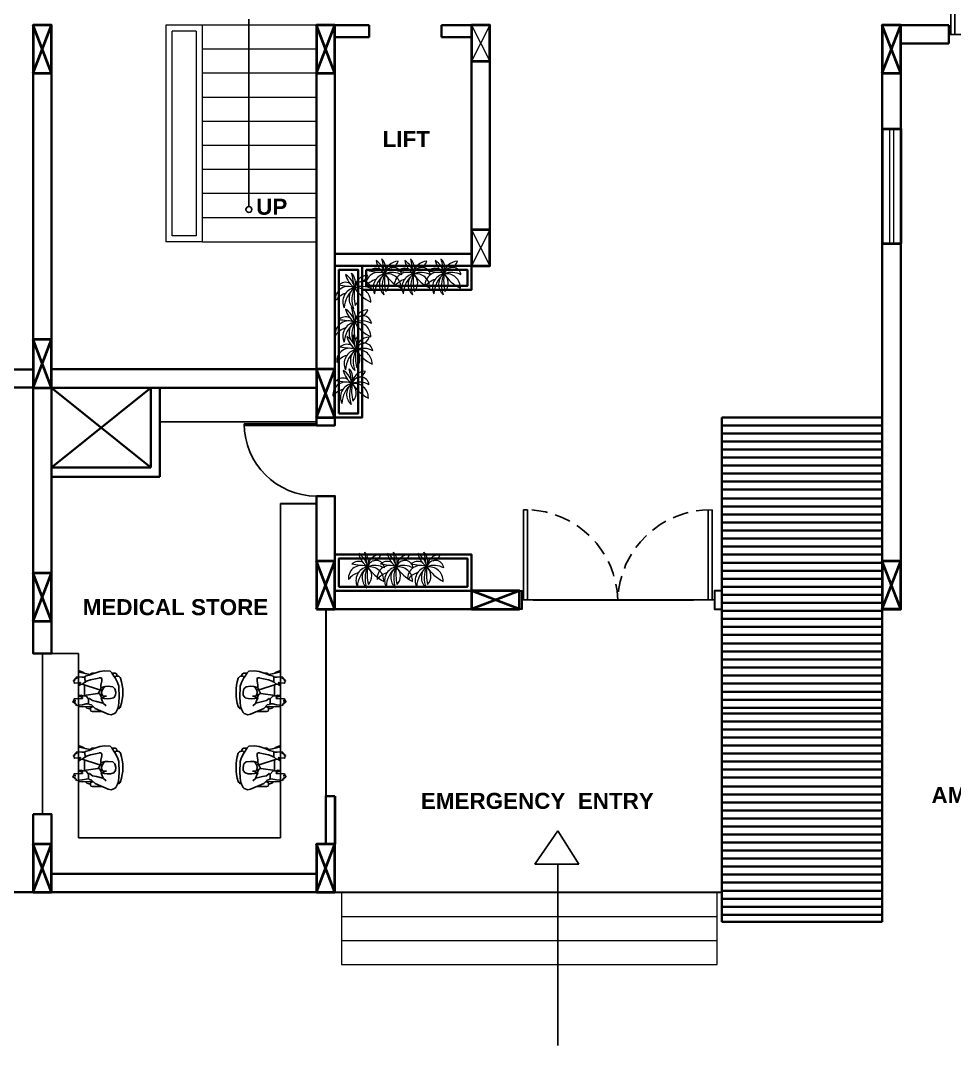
# Model space of a CAD drawing. Header units: inches. Extents: x -17070 to 527, y 504 to 2398.
# Drawn here: x -10703.06 to -10691.42, y 513.85 to 526.63 of the extents above; entities that cross this region are included whole.
import ezdxf

# ---------------------------------------------------------------- set-up
doc = ezdxf.new("R2010")
doc.units = ezdxf.units.IN
doc.linetypes.add('DASHED2', pattern=[0.375, 0.25, -0.125])
for name, color, linetype, lineweight in [('COL', 5, 'Continuous', 40), ('ELE-1', 105, 'Continuous', 40), ('ELE-5', 3, 'Continuous', 9), ('hatch', 155, 'Continuous', 5), ('PLANTERS', 3, 'Continuous', 9), ('section', 1, 'Continuous', 35), ('wall', 7, 'Continuous', 30), ('WIN', 4, 'Continuous', 20)]:
    doc.layers.add(name, color=color, linetype=linetype, lineweight=lineweight)
doc.layers.add('DOOR', color=5, linetype='Continuous')
doc.layers.add('elevation', color=7, linetype='Continuous')
doc.styles.add('ROMANC', font='arialbd.ttf', dxfattribs={"height": 0.35})

# ---------------------------------------------------------------- blocks, each defined once
blk = doc.blocks.new('DR 2.4')
at = {"layer": 'DOOR', "ltscale": 0.0005}
for p, q in [((-12583.253, 289.364), (-12583.253, 290.489)), ((-12583.203, 290.489), (-12583.253, 290.489)), ((-12583.203, 290.489), (-12583.203, 289.364)), ((-12580.953, 290.489), (-12580.953, 289.364)), ((-12580.903, 289.364), (-12580.903, 290.489)), ((-12583.278, 289.364), (-12583.253, 289.364)), ((-12583.253, 289.364), (-12583.203, 289.364)), ((-12583.203, 289.364), (-12580.953, 289.364)), ((-12580.903, 289.364), (-12580.953, 289.364)), ((-12580.878, 289.364), (-12580.903, 289.364))]:
    blk.add_line(p, q, dxfattribs=at)
at = {"layer": 'DOOR', "linetype": 'DASHED2', "ltscale": 0.8}
for centre, radius, start, end in [((-12583.238, 289.329), 1.161, 1.7282, 88.2718), ((-12580.919, 289.329), 1.16, 89.2231, 178.2862)]:
    blk.add_arc(centre, radius, start, end, dxfattribs=at)
blk = doc.blocks.new('t-int')
at = {"color": 80}
for centre, radius, start, end in [((7.71, 12.3), 14.31, 192.16939, 236.31007), ((-13.04, -1.66), 12.86, 8.88053, 58.2874), ((-120.45, -17.18), 121.37, 8.36567, 13.11237), ((-9.66, 3.69), 9.97, 341.82342, 41.90953), ((8.79, -0.25), 9.03, 90.75789, 176.36569), ((2.83, 10.43), 6.07, 280.82023, 344.2276), ((-4.47, -7.45), 8.79, 61.60092, 185.21728), ((-6.36, -2.46), 6.53, 64.26701, 135.79799), ((-22.79, -103.88), 106.62, 80.63248, 83.67605), ((1.25, -8.96), 9.43, 100.00232, 206.24669), ((11.61, -14.22), 18.86, 129.16326, 176.69062), ((5.13, -6.93), 9.12, 126.45037, 228.51703), ((16.58, -7.41), 18.62, 155.34114, 199.9758), ((-6.36, -2.46), 6.53, 25.80095, 28.48584), ((29.7, -4.47), 30.3, 170.821, 193.67019), ((-0.22, -7.69), 8.09, 90.01933, 91.61576), ((-26, 34.43), 42.64, 306.85049, 307.06828), ((2.78, -6.34), 7.29, 114.4403, 115.5251), ((11.68, -7.94), 14.61, 143.34599, 145.23031), ((-5.78, -5.95), 8.29, 316.68343, 48.85493), ((22.58, 14.86), 27.03, 212.3338, 243.99466), ((1.15, -9.19), 9.58, 358.57454, 98.47202), ((5.43, -0.99), 5.72, 5.83936, 166.16096), ((4.7, -11.49), 12.81, 59.91403, 112.08629), ((-2.2, -16.67), 13.87, 107.66666, 142.6468)]:
    blk.add_arc(centre, radius, start, end, dxfattribs=at)

msp = doc.modelspace()

# ---------------------------------------------------------------- linework, layer by layer
for p, q in [((-10702.36301, 518.44681), (-10702.36652, 518.43629)), ((-10702.32968, 518.44856), (-10702.36301, 518.44681)), ((-10702.26476, 518.4994), (-10702.33424, 518.52791)), ((-10702.33424, 518.50983), (-10702.3209, 518.50816)), ((-10702.29283, 518.44506), (-10702.32968, 518.44856)), ((-10702.3209, 518.50816), (-10702.25248, 518.49239)), ((-10702.25422, 518.44464), (-10702.29283, 518.44506)), ((-10702.25073, 518.45558), (-10702.25424, 518.44506)), ((-10702.25424, 518.44506), (-10702.25248, 518.38371)), ((-10702.25248, 518.49239), (-10702.18932, 518.47836)), ((-10702.19985, 518.46785), (-10702.25073, 518.45558)), ((-10702.14546, 518.49239), (-10702.19985, 518.46785)), ((-10702.13899, 518.49449), (-10702.1649, 518.49449)), ((-10702.07002, 518.51693), (-10702.14546, 518.49239)), ((-10702.1016, 518.42928), (-10702.06651, 518.43805)), ((-10702.01213, 518.52569), (-10702.07002, 518.51693)), ((-10702.06651, 518.43805), (-10702.05072, 518.43454)), ((-10701.94195, 518.52043), (-10702.01213, 518.52569)), ((-10701.9209, 518.4994), (-10701.94195, 518.52043)), ((-10701.895, 518.45908), (-10701.9209, 518.4994)), ((-10701.87776, 518.49449), (-10701.91774, 518.49449)), ((-10701.87704, 518.43454), (-10701.895, 518.45908)), ((-10701.85568, 518.45768), (-10701.85568, 518.4724)), ((-10701.84498, 518.45768), (-10701.85568, 518.45768)), ((-10700.30849, 518.45768), (-10700.2978, 518.45768)), ((-10700.2978, 518.45768), (-10700.2978, 518.4724)), ((-10700.27644, 518.43454), (-10700.25847, 518.45908)), ((-10700.27571, 518.49449), (-10700.23573, 518.49449)), ((-10700.25847, 518.45908), (-10700.23258, 518.4994)), ((-10700.23258, 518.4994), (-10700.21153, 518.52043)), ((-10700.21153, 518.52043), (-10700.14135, 518.52569)), ((-10700.14135, 518.52569), (-10700.08345, 518.51693)), ((-10700.08696, 518.43805), (-10700.10275, 518.43454)), ((-10700.05187, 518.42928), (-10700.08696, 518.43805)), ((-10700.08345, 518.51693), (-10700.00801, 518.49239)), ((-10700.01449, 518.49449), (-10699.98857, 518.49449)), ((-10700.00801, 518.49239), (-10699.95363, 518.46785)), ((-10699.90099, 518.49239), (-10699.96415, 518.47836)), ((-10699.95363, 518.46785), (-10699.90275, 518.45558)), ((-10699.90275, 518.45558), (-10699.89924, 518.44506)), ((-10699.83257, 518.50816), (-10699.90099, 518.49239)), ((-10699.89924, 518.44506), (-10699.90099, 518.38371)), ((-10699.89925, 518.44464), (-10699.86064, 518.44506)), ((-10699.88871, 518.4994), (-10699.81924, 518.52791)), ((-10699.86064, 518.44506), (-10699.8238, 518.44856)), ((-10699.81924, 518.50983), (-10699.83257, 518.50816)), ((-10699.8238, 518.44856), (-10699.79047, 518.44681)), ((-10699.79047, 518.44681), (-10699.78696, 518.43629)), ((-10702.37704, 518.41175), (-10702.39634, 518.40299)), ((-10702.39634, 518.40299), (-10702.39634, 518.39422)), ((-10702.39634, 518.39422), (-10702.38406, 518.39247)), ((-10702.38406, 518.39247), (-10702.39283, 518.3802)), ((-10702.39283, 518.3802), (-10702.38055, 518.36968)), ((-10702.38582, 518.42052), (-10702.38757, 518.41526)), ((-10702.38757, 518.41526), (-10702.37704, 518.41175)), ((-10702.35073, 518.43103), (-10702.38582, 518.42052)), ((-10702.38055, 518.36968), (-10702.31038, 518.3802)), ((-10702.36652, 518.43629), (-10702.35073, 518.43103)), ((-10702.30862, 518.37494), (-10702.33494, 518.3504)), ((-10702.33494, 518.3504), (-10702.33143, 518.34339)), ((-10702.33424, 518.37662), (-10702.33424, 518.17782)), ((-10702.33143, 518.34339), (-10702.3209, 518.34339)), ((-10702.3209, 518.34339), (-10702.30511, 518.35391)), ((-10702.31038, 518.3802), (-10702.30862, 518.37494)), ((-10702.30511, 518.35391), (-10702.2788, 518.36092)), ((-10702.07178, 518.2873), (-10702.28757, 518.35916)), ((-10702.2788, 518.36092), (-10702.25262, 518.38863)), ((-10702.26061, 518.21825), (-10702.26061, 518.35019)), ((-10702.25248, 518.38371), (-10702.23318, 518.39422)), ((-10702.23318, 518.39422), (-10702.18581, 518.41175)), ((-10702.18581, 518.41175), (-10702.1016, 518.42928)), ((-10702.07634, 518.43559), (-10702.05546, 518.43559)), ((-10702.04897, 518.31709), (-10702.06125, 518.29957)), ((-10702.04371, 518.39948), (-10702.05423, 518.34514)), ((-10702.05423, 518.34514), (-10702.05423, 518.31534)), ((-10702.05072, 518.43454), (-10702.04546, 518.42578)), ((-10702.00258, 518.32857), (-10702.04897, 518.31709)), ((-10702.04546, 518.42578), (-10702.04371, 518.39948)), ((-10702.02505, 518.30861), (-10702.00258, 518.32857)), ((-10701.963, 518.33112), (-10702.00258, 518.32857)), ((-10701.90686, 518.32586), (-10701.963, 518.33112)), ((-10701.88054, 518.30132), (-10701.90686, 518.32586)), ((-10701.84848, 518.3802), (-10701.87704, 518.43454)), ((-10701.83359, 518.33112), (-10701.84848, 518.3802)), ((-10701.82756, 518.19088), (-10701.83359, 518.33112)), ((-10700.32592, 518.19088), (-10700.31988, 518.33112)), ((-10700.31988, 518.33112), (-10700.305, 518.3802)), ((-10700.305, 518.3802), (-10700.27644, 518.43454)), ((-10700.27293, 518.30132), (-10700.24661, 518.32586)), ((-10700.24661, 518.32586), (-10700.19047, 518.33112)), ((-10700.19047, 518.33112), (-10700.15089, 518.32857)), ((-10700.12842, 518.30861), (-10700.15089, 518.32857)), ((-10700.15089, 518.32857), (-10700.10451, 518.31709)), ((-10700.10801, 518.42578), (-10700.10977, 518.39948)), ((-10700.10977, 518.39948), (-10700.09924, 518.34514)), ((-10700.10275, 518.43454), (-10700.10801, 518.42578)), ((-10700.10451, 518.31709), (-10700.09222, 518.29957)), ((-10700.09924, 518.34514), (-10700.09924, 518.31534)), ((-10700.07714, 518.43559), (-10700.09801, 518.43559)), ((-10700.0817, 518.2873), (-10699.86591, 518.35916)), ((-10699.96766, 518.41175), (-10700.05187, 518.42928)), ((-10699.92029, 518.39422), (-10699.96766, 518.41175)), ((-10699.90099, 518.38371), (-10699.92029, 518.39422)), ((-10699.87468, 518.36092), (-10699.90085, 518.38863)), ((-10699.89286, 518.21825), (-10699.89286, 518.35019)), ((-10699.84836, 518.35391), (-10699.87468, 518.36092)), ((-10699.83257, 518.34339), (-10699.84836, 518.35391)), ((-10699.8431, 518.3802), (-10699.84485, 518.37494)), ((-10699.84485, 518.37494), (-10699.81854, 518.3504)), ((-10699.77292, 518.36968), (-10699.8431, 518.3802)), ((-10699.82204, 518.34339), (-10699.83257, 518.34339)), ((-10699.81854, 518.3504), (-10699.82204, 518.34339)), ((-10699.81924, 518.37662), (-10699.81924, 518.17782)), ((-10699.78696, 518.43629), (-10699.80275, 518.43103)), ((-10699.80275, 518.43103), (-10699.76766, 518.42052)), ((-10699.7659, 518.41526), (-10699.77643, 518.41175)), ((-10699.77643, 518.41175), (-10699.75713, 518.40299)), ((-10699.76064, 518.3802), (-10699.77292, 518.36968)), ((-10699.75713, 518.39422), (-10699.76941, 518.39247)), ((-10699.76941, 518.39247), (-10699.76064, 518.3802)), ((-10699.76766, 518.42052), (-10699.7659, 518.41526)), ((-10699.75713, 518.40299), (-10699.75713, 518.39422)), ((-10702.3209, 518.21192), (-10702.33424, 518.2115)), ((-10702.30687, 518.22244), (-10702.31915, 518.21718)), ((-10702.31915, 518.21718), (-10702.31915, 518.20841)), ((-10702.31915, 518.20841), (-10702.28406, 518.19088)), ((-10702.28231, 518.21192), (-10702.30687, 518.22244)), ((-10702.28406, 518.19088), (-10702.28406, 518.18037)), ((-10702.2402, 518.20666), (-10702.28231, 518.21192)), ((-10702.09283, 518.24172), (-10702.26827, 518.21718)), ((-10702.20862, 518.17336), (-10702.2402, 518.20666)), ((-10702.08406, 518.25925), (-10702.08581, 518.24873)), ((-10702.08581, 518.24873), (-10702.07879, 518.23821)), ((-10702.06827, 518.26626), (-10702.08406, 518.25925)), ((-10702.07879, 518.23821), (-10702.06827, 518.23471)), ((-10702.06125, 518.29957), (-10702.07002, 518.27327)), ((-10702.07002, 518.27327), (-10702.06827, 518.26626)), ((-10702.06827, 518.23471), (-10702.05949, 518.21718)), ((-10702.05949, 518.21718), (-10702.04897, 518.19088)), ((-10702.05871, 518.28289), (-10702.05007, 518.30016)), ((-10702.05007, 518.21095), (-10702.05727, 518.23829)), ((-10702.05248, 518.18738), (-10702.03844, 518.14881)), ((-10702.04897, 518.19088), (-10702.01501, 518.17789)), ((-10702.04665, 518.25286), (-10702.04125, 518.28343)), ((-10702.04305, 518.23128), (-10702.04665, 518.25286)), ((-10702.03138, 518.21158), (-10702.04305, 518.23128)), ((-10702.04125, 518.28343), (-10702.02505, 518.30861)), ((-10702.03225, 518.2025), (-10701.98766, 518.20866)), ((-10702.01501, 518.17789), (-10702.03225, 518.2025)), ((-10701.98766, 518.20866), (-10702.03138, 518.21158)), ((-10701.93493, 518.17686), (-10701.89458, 518.18913)), ((-10701.89458, 518.18913), (-10701.87177, 518.21893)), ((-10701.87002, 518.25574), (-10701.88054, 518.30132)), ((-10701.87177, 518.21893), (-10701.87002, 518.25574)), ((-10701.83184, 518.1383), (-10701.82756, 518.19088)), ((-10700.32164, 518.1383), (-10700.32592, 518.19088)), ((-10700.28346, 518.25574), (-10700.27293, 518.30132)), ((-10700.2817, 518.21893), (-10700.28346, 518.25574)), ((-10700.25889, 518.18913), (-10700.2817, 518.21893)), ((-10700.21854, 518.17686), (-10700.25889, 518.18913)), ((-10700.16582, 518.20866), (-10700.1221, 518.21158)), ((-10700.12122, 518.2025), (-10700.16582, 518.20866)), ((-10700.13846, 518.17789), (-10700.12122, 518.2025)), ((-10700.10451, 518.19088), (-10700.13846, 518.17789)), ((-10700.11222, 518.28343), (-10700.12842, 518.30861)), ((-10700.1221, 518.21158), (-10700.11042, 518.23128)), ((-10700.101, 518.18738), (-10700.11503, 518.14881)), ((-10700.10682, 518.25286), (-10700.11222, 518.28343)), ((-10700.11042, 518.23128), (-10700.10682, 518.25286)), ((-10700.09398, 518.21718), (-10700.10451, 518.19088)), ((-10700.09476, 518.28289), (-10700.1034, 518.30016)), ((-10700.1034, 518.21095), (-10700.0962, 518.23829)), ((-10700.08521, 518.23471), (-10700.09398, 518.21718)), ((-10700.09222, 518.29957), (-10700.08345, 518.27327)), ((-10700.08345, 518.27327), (-10700.08521, 518.26626)), ((-10700.08521, 518.26626), (-10700.06942, 518.25925)), ((-10700.07468, 518.23821), (-10700.08521, 518.23471)), ((-10700.06766, 518.24873), (-10700.07468, 518.23821)), ((-10700.06942, 518.25925), (-10700.06766, 518.24873)), ((-10700.06065, 518.24172), (-10699.8852, 518.21718)), ((-10699.94485, 518.17336), (-10699.91327, 518.20666)), ((-10699.91327, 518.20666), (-10699.87117, 518.21192)), ((-10699.87117, 518.21192), (-10699.84661, 518.22244)), ((-10699.83433, 518.20841), (-10699.86941, 518.19088)), ((-10699.86941, 518.19088), (-10699.86941, 518.18037)), ((-10699.84661, 518.22244), (-10699.83433, 518.21718)), ((-10699.83433, 518.21718), (-10699.83433, 518.20841)), ((-10699.83257, 518.21192), (-10699.81924, 518.2115)), ((-10702.40161, 518.14881), (-10702.40336, 518.13479)), ((-10702.40336, 518.13479), (-10702.39459, 518.13304)), ((-10702.36827, 518.15583), (-10702.40161, 518.14881)), ((-10702.39459, 518.13304), (-10702.37354, 518.13129)), ((-10702.38757, 518.17511), (-10702.39108, 518.16634)), ((-10702.39108, 518.16634), (-10702.38933, 518.15758)), ((-10702.38933, 518.15758), (-10702.36827, 518.15583)), ((-10702.28406, 518.18037), (-10702.38757, 518.17511)), ((-10702.37354, 518.13129), (-10702.38582, 518.12427)), ((-10702.38582, 518.12427), (-10702.38582, 518.11551)), ((-10702.38582, 518.11551), (-10702.36476, 518.112)), ((-10702.36476, 518.112), (-10702.36652, 518.10324)), ((-10702.36652, 518.10324), (-10702.3595, 518.09272)), ((-10702.3595, 518.09272), (-10702.28581, 518.10149)), ((-10702.33424, 518.07991), (-10702.2788, 518.07694)), ((-10702.28581, 518.10149), (-10702.2402, 518.11025)), ((-10702.2788, 518.07694), (-10702.16301, 518.08045)), ((-10702.2402, 518.11025), (-10702.20576, 518.11265)), ((-10702.19634, 518.17861), (-10702.20862, 518.17336)), ((-10702.20862, 518.17336), (-10702.20862, 518.11551)), ((-10702.20862, 518.11551), (-10702.19809, 518.10499)), ((-10702.19809, 518.10499), (-10702.17178, 518.09798)), ((-10702.1595, 518.15232), (-10702.19634, 518.17861)), ((-10702.17178, 518.09798), (-10702.12792, 518.05591)), ((-10702.1649, 518.07483), (-10702.14764, 518.07483)), ((-10702.11037, 518.1418), (-10702.1595, 518.15232)), ((-10702.12792, 518.05591), (-10701.963, 517.98229)), ((-10702.02967, 518.12077), (-10702.11037, 518.1418)), ((-10702.03844, 518.14881), (-10702.02441, 518.11551)), ((-10702.02441, 518.11551), (-10701.99107, 518.08746)), ((-10702.01501, 518.17789), (-10701.97879, 518.17511)), ((-10701.99107, 518.08746), (-10701.99107, 518.08746)), ((-10701.99107, 518.08746), (-10701.99107, 518.08746)), ((-10701.99107, 518.08746), (-10701.99107, 518.08746)), ((-10701.97879, 518.17511), (-10701.93493, 518.17686)), ((-10701.84865, 518.04486), (-10701.83668, 518.08045)), ((-10701.83668, 518.08045), (-10701.83184, 518.1383)), ((-10700.31679, 518.08045), (-10700.32164, 518.1383)), ((-10700.30483, 518.04486), (-10700.31679, 518.08045)), ((-10700.17468, 518.17511), (-10700.21854, 518.17686)), ((-10700.02556, 518.05591), (-10700.19047, 517.98229)), ((-10700.13846, 518.17789), (-10700.17468, 518.17511)), ((-10700.12907, 518.11551), (-10700.1624, 518.08746)), ((-10700.1624, 518.08746), (-10700.1624, 518.08746)), ((-10700.1624, 518.08746), (-10700.1624, 518.08746)), ((-10700.1624, 518.08746), (-10700.1624, 518.08746)), ((-10700.11503, 518.14881), (-10700.12907, 518.11551)), ((-10700.1238, 518.12077), (-10700.0431, 518.1418)), ((-10700.0431, 518.1418), (-10699.99398, 518.15232)), ((-10699.9817, 518.09798), (-10700.02556, 518.05591)), ((-10699.98857, 518.07483), (-10700.00583, 518.07483)), ((-10699.99398, 518.15232), (-10699.95713, 518.17861)), ((-10699.87468, 518.07694), (-10699.99047, 518.08045)), ((-10699.95538, 518.10499), (-10699.9817, 518.09798)), ((-10699.95713, 518.17861), (-10699.94485, 518.17336)), ((-10699.94485, 518.11551), (-10699.95538, 518.10499)), ((-10699.91327, 518.11025), (-10699.94772, 518.11265)), ((-10699.94485, 518.17336), (-10699.94485, 518.11551)), ((-10699.86766, 518.10149), (-10699.91327, 518.11025)), ((-10699.81924, 518.07991), (-10699.87468, 518.07694)), ((-10699.86941, 518.18037), (-10699.7659, 518.17511)), ((-10699.79397, 518.09272), (-10699.86766, 518.10149)), ((-10699.78696, 518.10324), (-10699.79397, 518.09272)), ((-10699.76766, 518.11551), (-10699.78871, 518.112)), ((-10699.78871, 518.112), (-10699.78696, 518.10324)), ((-10699.76415, 518.15758), (-10699.7852, 518.15583)), ((-10699.7852, 518.15583), (-10699.75187, 518.14881)), ((-10699.75889, 518.13304), (-10699.77994, 518.13129)), ((-10699.77994, 518.13129), (-10699.76766, 518.12427)), ((-10699.76766, 518.12427), (-10699.76766, 518.11551)), ((-10699.7659, 518.17511), (-10699.76239, 518.16634)), ((-10699.76239, 518.16634), (-10699.76415, 518.15758)), ((-10699.75011, 518.13479), (-10699.75889, 518.13304)), ((-10699.75187, 518.14881), (-10699.75011, 518.13479)), ((-10702.18699, 518.05274), (-10702.20171, 518.05274)), ((-10702.18699, 518.03802), (-10702.18699, 518.05274)), ((-10702.03837, 518.01593), (-10702.1649, 518.01593)), ((-10701.963, 517.98229), (-10701.92791, 517.97703)), ((-10701.92791, 517.97703), (-10701.88452, 517.99155)), ((-10701.88452, 517.99155), (-10701.86968, 518.00395)), ((-10701.86968, 518.00395), (-10701.84865, 518.04486)), ((-10701.84498, 518.05274), (-10701.846, 518.05274)), ((-10700.30849, 518.05274), (-10700.30748, 518.05274)), ((-10700.2838, 518.00395), (-10700.30483, 518.04486)), ((-10700.26895, 517.99155), (-10700.2838, 518.00395)), ((-10700.22556, 517.97703), (-10700.26895, 517.99155)), ((-10700.19047, 517.98229), (-10700.22556, 517.97703)), ((-10700.11511, 518.01593), (-10699.98857, 518.01593)), ((-10699.96649, 518.05274), (-10699.95176, 518.05274)), ((-10699.96649, 518.03802), (-10699.96649, 518.05274)), ((-10702.26476, 517.56357), (-10702.33424, 517.59208)), ((-10702.33424, 517.574), (-10702.3209, 517.57233)), ((-10702.3209, 517.57233), (-10702.25248, 517.55656)), ((-10702.25248, 517.55656), (-10702.18932, 517.54253)), ((-10702.14546, 517.55656), (-10702.19985, 517.53202)), ((-10702.13899, 517.55866), (-10702.1649, 517.55866)), ((-10702.07002, 517.5811), (-10702.14546, 517.55656)), ((-10702.01213, 517.58986), (-10702.07002, 517.5811)), ((-10701.94195, 517.5846), (-10702.01213, 517.58986)), ((-10701.9209, 517.56357), (-10701.94195, 517.5846)), ((-10701.895, 517.52325), (-10701.9209, 517.56357)), ((-10701.87776, 517.55866), (-10701.91774, 517.55866)), ((-10700.27571, 517.55866), (-10700.23573, 517.55866)), ((-10700.25847, 517.52325), (-10700.23258, 517.56357)), ((-10700.23258, 517.56357), (-10700.21153, 517.5846)), ((-10700.21153, 517.5846), (-10700.14135, 517.58986)), ((-10700.14135, 517.58986), (-10700.08345, 517.5811)), ((-10700.08345, 517.5811), (-10700.00801, 517.55656)), ((-10700.01449, 517.55866), (-10699.98857, 517.55866)), ((-10700.00801, 517.55656), (-10699.95363, 517.53202)), ((-10699.90099, 517.55656), (-10699.96415, 517.54253)), ((-10699.83257, 517.57233), (-10699.90099, 517.55656)), ((-10699.88871, 517.56357), (-10699.81924, 517.59208)), ((-10699.81924, 517.574), (-10699.83257, 517.57233)), ((-10702.37704, 517.47592), (-10702.39634, 517.46716)), ((-10702.39634, 517.46716), (-10702.39634, 517.45839)), ((-10702.39634, 517.45839), (-10702.38406, 517.45664)), ((-10702.38406, 517.45664), (-10702.39283, 517.44437)), ((-10702.39283, 517.44437), (-10702.38055, 517.43385)), ((-10702.38582, 517.48469), (-10702.38757, 517.47943)), ((-10702.38757, 517.47943), (-10702.37704, 517.47592)), ((-10702.35073, 517.49521), (-10702.38582, 517.48469)), ((-10702.38055, 517.43385), (-10702.31038, 517.44437)), ((-10702.36301, 517.51098), (-10702.36652, 517.50046)), ((-10702.36652, 517.50046), (-10702.35073, 517.49521)), ((-10702.32968, 517.51273), (-10702.36301, 517.51098)), ((-10702.30862, 517.43911), (-10702.33494, 517.41457)), ((-10702.33424, 517.4408), (-10702.33424, 517.24199)), ((-10702.29283, 517.50923), (-10702.32968, 517.51273)), ((-10702.3209, 517.40756), (-10702.30511, 517.41808)), ((-10702.31038, 517.44437), (-10702.30862, 517.43911)), ((-10702.30511, 517.41808), (-10702.2788, 517.42509)), ((-10702.25422, 517.50881), (-10702.29283, 517.50923)), ((-10702.07178, 517.35147), (-10702.28757, 517.42334)), ((-10702.2788, 517.42509), (-10702.25262, 517.4528)), ((-10702.25073, 517.51975), (-10702.25424, 517.50923)), ((-10702.25424, 517.50923), (-10702.25248, 517.44788)), ((-10702.25248, 517.44788), (-10702.23318, 517.45839)), ((-10702.19985, 517.53202), (-10702.25073, 517.51975)), ((-10702.23318, 517.45839), (-10702.18581, 517.47592)), ((-10702.18581, 517.47592), (-10702.1016, 517.49345)), ((-10702.1016, 517.49345), (-10702.06651, 517.50222)), ((-10702.07634, 517.49976), (-10702.05546, 517.49976)), ((-10702.06651, 517.50222), (-10702.05072, 517.49871)), ((-10702.04371, 517.46365), (-10702.05423, 517.40931)), ((-10702.05072, 517.49871), (-10702.04546, 517.48995)), ((-10702.04546, 517.48995), (-10702.04371, 517.46365)), ((-10701.87704, 517.49871), (-10701.895, 517.52325)), ((-10701.84848, 517.44437), (-10701.87704, 517.49871)), ((-10701.85568, 517.52185), (-10701.85568, 517.53658)), ((-10701.84498, 517.52185), (-10701.85568, 517.52185)), ((-10701.83359, 517.39529), (-10701.84848, 517.44437)), ((-10700.31988, 517.39529), (-10700.305, 517.44437)), ((-10700.30849, 517.52185), (-10700.2978, 517.52185)), ((-10700.305, 517.44437), (-10700.27644, 517.49871)), ((-10700.2978, 517.52185), (-10700.2978, 517.53658)), ((-10700.27644, 517.49871), (-10700.25847, 517.52325)), ((-10700.10801, 517.48995), (-10700.10977, 517.46365)), ((-10700.10977, 517.46365), (-10700.09924, 517.40931)), ((-10700.10275, 517.49871), (-10700.10801, 517.48995)), ((-10700.08696, 517.50222), (-10700.10275, 517.49871)), ((-10700.07714, 517.49976), (-10700.09801, 517.49976)), ((-10700.05187, 517.49345), (-10700.08696, 517.50222)), ((-10700.0817, 517.35147), (-10699.86591, 517.42334)), ((-10699.96766, 517.47592), (-10700.05187, 517.49345)), ((-10699.92029, 517.45839), (-10699.96766, 517.47592)), ((-10699.95363, 517.53202), (-10699.90275, 517.51975)), ((-10699.90099, 517.44788), (-10699.92029, 517.45839)), ((-10699.90275, 517.51975), (-10699.89924, 517.50923)), ((-10699.89924, 517.50923), (-10699.90099, 517.44788)), ((-10699.87468, 517.42509), (-10699.90085, 517.4528)), ((-10699.89925, 517.50881), (-10699.86064, 517.50923)), ((-10699.84836, 517.41808), (-10699.87468, 517.42509)), ((-10699.86064, 517.50923), (-10699.8238, 517.51273)), ((-10699.83257, 517.40756), (-10699.84836, 517.41808)), ((-10699.8431, 517.44437), (-10699.84485, 517.43911)), ((-10699.84485, 517.43911), (-10699.81854, 517.41457)), ((-10699.77292, 517.43385), (-10699.8431, 517.44437)), ((-10699.8238, 517.51273), (-10699.79047, 517.51098)), ((-10699.81924, 517.4408), (-10699.81924, 517.24199)), ((-10699.78696, 517.50046), (-10699.80275, 517.49521)), ((-10699.80275, 517.49521), (-10699.76766, 517.48469)), ((-10699.79047, 517.51098), (-10699.78696, 517.50046)), ((-10699.7659, 517.47943), (-10699.77643, 517.47592)), ((-10699.77643, 517.47592), (-10699.75713, 517.46716)), ((-10699.76064, 517.44437), (-10699.77292, 517.43385)), ((-10699.75713, 517.45839), (-10699.76941, 517.45664)), ((-10699.76941, 517.45664), (-10699.76064, 517.44437)), ((-10699.76766, 517.48469), (-10699.7659, 517.47943)), ((-10699.75713, 517.46716), (-10699.75713, 517.45839)), ((-10702.33494, 517.41457), (-10702.33143, 517.40756)), ((-10702.33143, 517.40756), (-10702.3209, 517.40756)), ((-10702.09283, 517.30589), (-10702.26827, 517.28135)), ((-10702.26061, 517.28242), (-10702.26061, 517.41436)), ((-10702.08406, 517.32342), (-10702.08581, 517.3129)), ((-10702.08581, 517.3129), (-10702.07879, 517.30238)), ((-10702.06827, 517.33043), (-10702.08406, 517.32342)), ((-10702.07879, 517.30238), (-10702.06827, 517.29888)), ((-10702.06125, 517.36374), (-10702.07002, 517.33744)), ((-10702.07002, 517.33744), (-10702.06827, 517.33043)), ((-10702.06827, 517.29888), (-10702.05949, 517.28135)), ((-10702.04897, 517.38127), (-10702.06125, 517.36374)), ((-10702.05871, 517.34706), (-10702.05007, 517.36433)), ((-10702.05007, 517.27513), (-10702.05727, 517.30246)), ((-10702.05423, 517.40931), (-10702.05423, 517.37951)), ((-10702.00258, 517.39274), (-10702.04897, 517.38127)), ((-10702.04665, 517.31703), (-10702.04125, 517.3476)), ((-10702.04305, 517.29545), (-10702.04665, 517.31703)), ((-10702.03138, 517.27575), (-10702.04305, 517.29545)), ((-10702.04125, 517.3476), (-10702.02505, 517.37278)), ((-10702.02505, 517.37278), (-10702.00258, 517.39274)), ((-10701.963, 517.39529), (-10702.00258, 517.39274)), ((-10701.90686, 517.39003), (-10701.963, 517.39529)), ((-10701.88054, 517.36549), (-10701.90686, 517.39003)), ((-10701.87002, 517.31991), (-10701.88054, 517.36549)), ((-10701.87177, 517.2831), (-10701.87002, 517.31991)), ((-10701.82756, 517.25506), (-10701.83359, 517.39529)), ((-10700.32592, 517.25506), (-10700.31988, 517.39529)), ((-10700.28346, 517.31991), (-10700.27293, 517.36549)), ((-10700.2817, 517.2831), (-10700.28346, 517.31991)), ((-10700.27293, 517.36549), (-10700.24661, 517.39003)), ((-10700.24661, 517.39003), (-10700.19047, 517.39529)), ((-10700.19047, 517.39529), (-10700.15089, 517.39274)), ((-10700.12842, 517.37278), (-10700.15089, 517.39274)), ((-10700.15089, 517.39274), (-10700.10451, 517.38127)), ((-10700.11222, 517.3476), (-10700.12842, 517.37278)), ((-10700.1221, 517.27575), (-10700.11042, 517.29545)), ((-10700.10682, 517.31703), (-10700.11222, 517.3476)), ((-10700.11042, 517.29545), (-10700.10682, 517.31703)), ((-10700.10451, 517.38127), (-10700.09222, 517.36374)), ((-10700.09476, 517.34706), (-10700.1034, 517.36433)), ((-10700.1034, 517.27513), (-10700.0962, 517.30246)), ((-10700.09924, 517.40931), (-10700.09924, 517.37951)), ((-10700.08521, 517.29888), (-10700.09398, 517.28135)), ((-10700.09222, 517.36374), (-10700.08345, 517.33744)), ((-10700.08345, 517.33744), (-10700.08521, 517.33043)), ((-10700.08521, 517.33043), (-10700.06942, 517.32342)), ((-10700.07468, 517.30238), (-10700.08521, 517.29888)), ((-10700.06766, 517.3129), (-10700.07468, 517.30238)), ((-10700.06942, 517.32342), (-10700.06766, 517.3129)), ((-10700.06065, 517.30589), (-10699.8852, 517.28135)), ((-10699.89286, 517.28242), (-10699.89286, 517.41436)), ((-10699.82204, 517.40756), (-10699.83257, 517.40756)), ((-10699.81854, 517.41457), (-10699.82204, 517.40756)), ((-10702.40161, 517.21299), (-10702.40336, 517.19896)), ((-10702.40336, 517.19896), (-10702.39459, 517.19721)), ((-10702.36827, 517.22), (-10702.40161, 517.21299)), ((-10702.39459, 517.19721), (-10702.37354, 517.19546)), ((-10702.38757, 517.23928), (-10702.39108, 517.23052)), ((-10702.39108, 517.23052), (-10702.38933, 517.22175)), ((-10702.38933, 517.22175), (-10702.36827, 517.22)), ((-10702.28406, 517.24454), (-10702.38757, 517.23928)), ((-10702.37354, 517.19546), (-10702.38582, 517.18845)), ((-10702.38582, 517.18845), (-10702.38582, 517.17968)), ((-10702.38582, 517.17968), (-10702.36476, 517.17617)), ((-10702.36476, 517.17617), (-10702.36652, 517.16741)), ((-10702.36652, 517.16741), (-10702.3595, 517.15689)), ((-10702.3595, 517.15689), (-10702.28581, 517.16566)), ((-10702.3209, 517.27609), (-10702.33424, 517.27567)), ((-10702.30687, 517.28661), (-10702.31915, 517.28135)), ((-10702.31915, 517.28135), (-10702.31915, 517.27259)), ((-10702.31915, 517.27259), (-10702.28406, 517.25506)), ((-10702.28231, 517.27609), (-10702.30687, 517.28661)), ((-10702.28581, 517.16566), (-10702.2402, 517.17442)), ((-10702.28406, 517.25506), (-10702.28406, 517.24454)), ((-10702.2402, 517.27083), (-10702.28231, 517.27609)), ((-10702.20862, 517.23753), (-10702.2402, 517.27083)), ((-10702.2402, 517.17442), (-10702.20576, 517.17682)), ((-10702.19634, 517.24279), (-10702.20862, 517.23753)), ((-10702.20862, 517.23753), (-10702.20862, 517.17968)), ((-10702.20862, 517.17968), (-10702.19809, 517.16916)), ((-10702.19809, 517.16916), (-10702.17178, 517.16215)), ((-10702.1595, 517.21649), (-10702.19634, 517.24279)), ((-10702.17178, 517.16215), (-10702.12792, 517.12008)), ((-10702.11037, 517.20597), (-10702.1595, 517.21649)), ((-10702.02967, 517.18494), (-10702.11037, 517.20597)), ((-10702.05949, 517.28135), (-10702.04897, 517.25506)), ((-10702.05248, 517.25155), (-10702.03844, 517.21299)), ((-10702.04897, 517.25506), (-10702.01501, 517.24206)), ((-10702.03844, 517.21299), (-10702.02441, 517.17968)), ((-10702.03225, 517.26667), (-10701.98766, 517.27283)), ((-10702.01501, 517.24206), (-10702.03225, 517.26667)), ((-10701.98766, 517.27283), (-10702.03138, 517.27575)), ((-10702.02441, 517.17968), (-10701.99107, 517.15163)), ((-10702.01501, 517.24206), (-10701.97879, 517.23928)), ((-10701.97879, 517.23928), (-10701.93493, 517.24103)), ((-10701.93493, 517.24103), (-10701.89458, 517.2533)), ((-10701.89458, 517.2533), (-10701.87177, 517.2831)), ((-10701.83668, 517.14462), (-10701.83184, 517.20247)), ((-10701.83184, 517.20247), (-10701.82756, 517.25506)), ((-10700.32164, 517.20247), (-10700.32592, 517.25506)), ((-10700.31679, 517.14462), (-10700.32164, 517.20247)), ((-10700.25889, 517.2533), (-10700.2817, 517.2831)), ((-10700.21854, 517.24103), (-10700.25889, 517.2533)), ((-10700.17468, 517.23928), (-10700.21854, 517.24103)), ((-10700.13846, 517.24206), (-10700.17468, 517.23928)), ((-10700.16582, 517.27283), (-10700.1221, 517.27575)), ((-10700.12122, 517.26667), (-10700.16582, 517.27283)), ((-10700.12907, 517.17968), (-10700.1624, 517.15163)), ((-10700.13846, 517.24206), (-10700.12122, 517.26667)), ((-10700.10451, 517.25506), (-10700.13846, 517.24206)), ((-10700.11503, 517.21299), (-10700.12907, 517.17968)), ((-10700.1238, 517.18494), (-10700.0431, 517.20597)), ((-10700.101, 517.25155), (-10700.11503, 517.21299)), ((-10700.09398, 517.28135), (-10700.10451, 517.25506)), ((-10700.0431, 517.20597), (-10699.99398, 517.21649)), ((-10699.9817, 517.16215), (-10700.02556, 517.12008)), ((-10699.99398, 517.21649), (-10699.95713, 517.24279)), ((-10699.95538, 517.16916), (-10699.9817, 517.16215)), ((-10699.95713, 517.24279), (-10699.94485, 517.23753)), ((-10699.94485, 517.17968), (-10699.95538, 517.16916)), ((-10699.91327, 517.17442), (-10699.94772, 517.17682)), ((-10699.94485, 517.23753), (-10699.91327, 517.27083)), ((-10699.94485, 517.23753), (-10699.94485, 517.17968)), ((-10699.91327, 517.27083), (-10699.87117, 517.27609)), ((-10699.86766, 517.16566), (-10699.91327, 517.17442)), ((-10699.87117, 517.27609), (-10699.84661, 517.28661)), ((-10699.83433, 517.27259), (-10699.86941, 517.25506)), ((-10699.86941, 517.25506), (-10699.86941, 517.24454)), ((-10699.86941, 517.24454), (-10699.7659, 517.23928)), ((-10699.79397, 517.15689), (-10699.86766, 517.16566)), ((-10699.84661, 517.28661), (-10699.83433, 517.28135)), ((-10699.83433, 517.28135), (-10699.83433, 517.27259)), ((-10699.83257, 517.27609), (-10699.81924, 517.27567)), ((-10699.78696, 517.16741), (-10699.79397, 517.15689)), ((-10699.76766, 517.17968), (-10699.78871, 517.17617)), ((-10699.78871, 517.17617), (-10699.78696, 517.16741)), ((-10699.76415, 517.22175), (-10699.7852, 517.22)), ((-10699.7852, 517.22), (-10699.75187, 517.21299)), ((-10699.75889, 517.19721), (-10699.77994, 517.19546)), ((-10699.77994, 517.19546), (-10699.76766, 517.18845)), ((-10699.76766, 517.18845), (-10699.76766, 517.17968)), ((-10699.7659, 517.23928), (-10699.76239, 517.23052)), ((-10699.76239, 517.23052), (-10699.76415, 517.22175)), ((-10699.75011, 517.19896), (-10699.75889, 517.19721)), ((-10699.75187, 517.21299), (-10699.75011, 517.19896)), ((-10702.33424, 517.14408), (-10702.2788, 517.14112)), ((-10702.2788, 517.14112), (-10702.16301, 517.14462)), ((-10702.18699, 517.11692), (-10702.20171, 517.11692)), ((-10702.18699, 517.10219), (-10702.18699, 517.11692)), ((-10702.1649, 517.139), (-10702.14764, 517.139)), ((-10702.03837, 517.0801), (-10702.1649, 517.0801)), ((-10702.12792, 517.12008), (-10701.963, 517.04646)), ((-10701.99107, 517.15163), (-10701.99107, 517.15163)), ((-10701.99107, 517.15163), (-10701.99107, 517.15163)), ((-10701.99107, 517.15163), (-10701.99107, 517.15163)), ((-10701.963, 517.04646), (-10701.92791, 517.0412)), ((-10701.92791, 517.0412), (-10701.88452, 517.05573)), ((-10701.88452, 517.05573), (-10701.86968, 517.06812)), ((-10701.86968, 517.06812), (-10701.84865, 517.10903)), ((-10701.84865, 517.10903), (-10701.83668, 517.14462)), ((-10701.84498, 517.11692), (-10701.846, 517.11692)), ((-10700.30483, 517.10903), (-10700.31679, 517.14462)), ((-10700.30849, 517.11692), (-10700.30748, 517.11692)), ((-10700.2838, 517.06812), (-10700.30483, 517.10903)), ((-10700.26895, 517.05573), (-10700.2838, 517.06812)), ((-10700.22556, 517.0412), (-10700.26895, 517.05573)), ((-10700.19047, 517.04646), (-10700.22556, 517.0412)), ((-10700.02556, 517.12008), (-10700.19047, 517.04646)), ((-10700.1624, 517.15163), (-10700.1624, 517.15163)), ((-10700.1624, 517.15163), (-10700.1624, 517.15163)), ((-10700.1624, 517.15163), (-10700.1624, 517.15163)), ((-10700.11511, 517.0801), (-10699.98857, 517.0801)), ((-10699.98857, 517.139), (-10700.00583, 517.139)), ((-10699.87468, 517.14112), (-10699.99047, 517.14462)), ((-10699.96649, 517.11692), (-10699.95176, 517.11692)), ((-10699.96649, 517.10219), (-10699.96649, 517.11692)), ((-10699.81924, 517.14408), (-10699.87468, 517.14112))]:
    msp.add_line(p, q)
at = {"ltscale": 0.0005}
msp.add_lwpolyline([(-10699.13924, 520.70289), (-10699.13924, 519.89289), (-10699.36924, 519.89289), (-10699.36924, 520.70289)], dxfattribs=at)
for centre, radius, start, end in [((-10702.1649, 518.4724), 0.02209, 90, 180), ((-10701.86148, 518.43559), 0.02209, 90, 162.823547), ((-10701.87776, 518.4724), 0.02209, 0, 90), ((-10701.84498, 518.42087), 0.03681, 17.920213, 90), ((-10700.30849, 518.42087), 0.03681, 90, 162.079787), ((-10700.27571, 518.4724), 0.02209, 90, 180), ((-10700.292, 518.43559), 0.02209, 17.176453, 90), ((-10699.98857, 518.4724), 0.02209, 0, 90), ((-10702.35724, 518.25521), 0.57519, 342.079787, 17.920213), ((-10699.79623, 518.25521), 0.57519, 162.079787, 197.920213), ((-10702.20171, 518.11164), 0.0589, 215.049807, 270), ((-10702.1649, 518.05274), 0.02209, 90, 180), ((-10701.84498, 518.08956), 0.03681, 270, 342.079787), ((-10700.30849, 518.08956), 0.03681, 197.920213, 270), ((-10699.98857, 518.05274), 0.02209, 0, 90), ((-10699.95176, 518.11164), 0.0589, 270, 324.950193), ((-10702.1649, 518.03802), 0.02209, 180, 270), ((-10699.98857, 518.03802), 0.02209, 270, 0), ((-10702.1649, 517.53658), 0.02209, 90, 180), ((-10701.87776, 517.53658), 0.02209, 0, 90), ((-10700.27571, 517.53658), 0.02209, 90, 180), ((-10699.98857, 517.53658), 0.02209, 0, 90), ((-10701.86148, 517.49976), 0.02209, 90, 162.823547), ((-10701.84498, 517.48504), 0.03681, 17.920213, 90), ((-10702.35724, 517.31938), 0.57519, 342.079787, 17.920213), ((-10699.79623, 517.31938), 0.57519, 162.079787, 197.920213), ((-10700.30849, 517.48504), 0.03681, 90, 162.079787), ((-10700.292, 517.49976), 0.02209, 17.176453, 90), ((-10702.20171, 517.17582), 0.0589, 215.049807, 270), ((-10702.1649, 517.11692), 0.02209, 90, 180), ((-10702.1649, 517.10219), 0.02209, 180, 270), ((-10701.84498, 517.15373), 0.03681, 270, 342.079787), ((-10700.30849, 517.15373), 0.03681, 197.920213, 270), ((-10699.98857, 517.11692), 0.02209, 0, 90), ((-10699.98857, 517.10219), 0.02209, 270, 0), ((-10699.95176, 517.17582), 0.0589, 270, 324.950193)]:
    msp.add_arc(centre, radius, start, end)
at = {"layer": 'COL', "ltscale": 0.0005}
for p, q in [((-10702.66924, 525.97289), (-10702.89924, 526.57289)), ((-10702.89924, 525.97289), (-10702.66924, 526.57289)), ((-10702.66924, 525.97289), (-10702.89924, 526.57289)), ((-10702.89924, 525.97289), (-10702.66924, 526.57289)), ((-10699.13924, 525.97289), (-10699.36924, 526.57289)), ((-10699.36924, 525.97289), (-10699.13924, 526.57289)), ((-10692.08924, 525.97289), (-10692.31924, 526.57289)), ((-10692.31924, 525.97289), (-10692.08924, 526.57289)), ((-10702.66924, 522.05289), (-10702.89924, 522.65289)), ((-10702.89924, 522.05289), (-10702.66924, 522.65289)), ((-10699.13924, 521.68289), (-10699.36924, 522.28289)), ((-10699.36924, 521.68289), (-10699.13924, 522.28289)), ((-10699.13924, 519.29289), (-10699.36924, 519.89289)), ((-10699.36924, 519.29289), (-10699.13924, 519.89289)), ((-10692.08924, 519.29289), (-10692.31924, 519.89289)), ((-10692.31924, 519.29289), (-10692.08924, 519.89289)), ((-10702.66924, 519.14289), (-10702.89924, 519.74289)), ((-10702.89924, 519.14289), (-10702.66924, 519.74289)), ((-10696.83924, 519.52289), (-10697.43924, 519.29289)), ((-10696.83924, 519.29289), (-10697.43924, 519.52289)), ((-10692.08924, 519.29289), (-10692.31924, 519.29289)), ((-10692.08924, 519.29289), (-10692.31924, 519.29289)), ((-10702.66924, 515.76289), (-10702.89924, 516.36289)), ((-10702.89924, 515.76289), (-10702.66924, 516.36289)), ((-10699.13924, 515.76289), (-10699.36924, 516.36289)), ((-10699.36924, 515.76289), (-10699.13924, 516.36289))]:
    msp.add_line(p, q, dxfattribs=at)
for points in [[(-10702.89924, 525.97289), (-10702.66924, 525.97289), (-10702.66924, 526.57289), (-10702.89924, 526.57289)], [(-10702.89924, 525.97289), (-10702.66924, 525.97289), (-10702.66924, 526.57289), (-10702.89924, 526.57289)], [(-10699.36924, 525.97289), (-10699.13924, 525.97289), (-10699.13924, 526.57289), (-10699.36924, 526.57289)], [(-10697.43924, 526.12289), (-10697.20924, 526.12289), (-10697.20924, 526.57289), (-10697.43924, 526.57289)], [(-10692.31924, 525.97289), (-10692.08924, 525.97289), (-10692.08924, 526.57289), (-10692.31924, 526.57289)], [(-10697.43924, 523.57289), (-10697.20924, 523.57289), (-10697.20924, 524.02289), (-10697.43924, 524.02289)], [(-10702.89924, 522.05289), (-10702.66924, 522.05289), (-10702.66924, 522.65289), (-10702.89924, 522.65289)], [(-10699.36924, 521.68289), (-10699.13924, 521.68289), (-10699.13924, 522.28289), (-10699.36924, 522.28289)], [(-10699.36924, 519.29289), (-10699.13924, 519.29289), (-10699.13924, 519.89289), (-10699.36924, 519.89289)], [(-10692.31924, 519.29289), (-10692.08924, 519.29289), (-10692.08924, 519.89289), (-10692.31924, 519.89289)], [(-10702.89924, 519.14289), (-10702.66924, 519.14289), (-10702.66924, 519.74289), (-10702.89924, 519.74289)], [(-10696.83924, 519.29289), (-10696.83924, 519.52289), (-10697.43924, 519.52289), (-10697.43924, 519.29289)], [(-10702.89924, 515.76289), (-10702.66924, 515.76289), (-10702.66924, 516.36289), (-10702.89924, 516.36289)], [(-10699.36924, 515.76289), (-10699.13924, 515.76289), (-10699.13924, 516.36289), (-10699.36924, 516.36289)]]:
    msp.add_lwpolyline(points, close=True, dxfattribs=at)
at = {"layer": 'DOOR', "ltscale": 0.0005}
for p, q in [((-10699.36924, 521.58289), (-10699.36924, 521.68289)), ((-10700.26901, 521.60289), (-10699.36901, 521.60289)), ((-10700.26901, 521.58289), (-10699.36901, 521.58289))]:
    msp.add_line(p, q, dxfattribs=at)
msp.add_arc((-10699.36901, 521.60289), 0.9, 180, 270, dxfattribs=at)
at = {"layer": 'ELE-1', "ltscale": 0.0005}
for p, q in [((-10692.31924, 525.28151), (-10692.31924, 523.85151)), ((-10692.31924, 525.28151), (-10692.08924, 525.28151)), ((-10692.08924, 525.28151), (-10692.08924, 523.85151)), ((-10692.31924, 523.85151), (-10692.08924, 523.85151)), ((-10699.13924, 516.96289), (-10699.13924, 516.36289))]:
    msp.add_line(p, q, dxfattribs=at)
at = {"layer": 'ELE-5', "ltscale": 0.0005}
for p, q in [((-10700.79424, 526.57289), (-10701.24424, 526.57289)), ((-10701.24424, 526.57289), (-10701.24424, 523.87289)), ((-10700.86924, 526.49789), (-10701.16924, 526.49789)), ((-10701.16924, 523.94789), (-10701.16924, 526.49789)), ((-10700.86924, 526.49789), (-10700.86924, 523.94789)), ((-10700.79424, 526.57289), (-10700.79424, 523.87289)), ((-10700.86924, 523.94789), (-10701.16924, 523.94789)), ((-10700.79424, 523.87289), (-10701.24424, 523.87289)), ((-10700.79424, 523.87289), (-10699.36924, 523.87289)), ((-10699.05545, 515.46289), (-10694.37732, 515.46289)), ((-10699.05545, 515.16289), (-10694.37732, 515.16289))]:
    msp.add_line(p, q, dxfattribs=at)
at = {"layer": 'ELE-5', "linetype": 'DASHED2'}
msp.add_line((-10702.66924, 515.76289), (-10709.5729, 515.76289), dxfattribs=at)
at = {"layer": 'ELE-5', "ltscale": 0.0005}
for points in [[(-10699.36924, 526.57289), (-10700.79424, 526.57289)], [(-10699.36924, 526.27289), (-10700.79424, 526.27289)], [(-10699.36924, 525.97289), (-10700.79424, 525.97289)], [(-10699.36924, 525.67289), (-10700.79424, 525.67289)], [(-10699.36924, 525.37289), (-10700.79424, 525.37289)], [(-10699.36924, 525.07289), (-10700.79424, 525.07289)], [(-10699.36924, 524.77289), (-10700.79424, 524.77289)], [(-10699.36924, 524.47289), (-10700.79424, 524.47289)], [(-10699.36924, 524.17289), (-10700.79424, 524.17289)]]:
    msp.add_lwpolyline(points, dxfattribs=at)
msp.add_lwpolyline([(-10694.37732, 515.76289), (-10699.05545, 515.76289), (-10699.05545, 514.86289), (-10694.37732, 514.86289)], close=True, dxfattribs=at)
at = {"layer": 'elevation', "ltscale": 0.0005}
for p, q in [((-10700.21115, 526.64723), (-10700.21115, 524.31225)), ((-10701.31924, 521.60289), (-10701.31924, 522.05289)), ((-10701.31924, 522.05289), (-10699.36924, 522.05289)), ((-10699.36924, 521.62684), (-10701.31924, 521.62684)), ((-10699.81924, 520.60836), (-10699.81924, 516.44289)), ((-10702.78424, 518.73796), (-10702.78424, 516.73796)), ((-10702.33424, 518.73796), (-10702.66924, 518.73796)), ((-10702.33424, 518.73796), (-10702.33424, 516.44289)), ((-10696.36136, 516.52916), (-10696.64851, 516.11269)), ((-10696.10186, 516.11269), (-10696.36136, 516.52916)), ((-10702.33424, 516.44289), (-10699.81924, 516.44289)), ((-10696.64851, 516.11269), (-10696.10186, 516.11269)), ((-10696.36136, 513.85271), (-10696.36136, 516.11269)), ((-10699.36924, 515.99289), (-10702.66924, 515.99289))]:
    msp.add_line(p, q, dxfattribs=at)
msp.add_circle((-10700.21115, 524.27508), 0.03717, dxfattribs=at)
at = {"layer": 'hatch', "ltscale": 0.0005}
for p, q in [((-10697.43924, 526.57289), (-10697.20924, 526.12289)), ((-10697.20924, 526.57289), (-10697.43924, 526.12289)), ((-10697.43924, 524.02289), (-10697.20924, 523.57289)), ((-10697.20924, 524.02289), (-10697.43924, 523.57289))]:
    msp.add_line(p, q, dxfattribs=at)
at = {"layer": 'section', "ltscale": 0.0005}
for p, q in [((-10702.66924, 526.57289), (-10702.89924, 526.57289)), ((-10699.36924, 526.57289), (-10699.36924, 522.28289)), ((-10699.36924, 526.57289), (-10699.13924, 526.57289)), ((-10698.71237, 526.57289), (-10699.36924, 526.57289)), ((-10699.36924, 523.72289), (-10699.36924, 526.57289)), ((-10699.36924, 526.57289), (-10699.13924, 526.57289)), ((-10698.71237, 526.57289), (-10698.71237, 526.42289)), ((-10698.71237, 526.57289), (-10698.71237, 526.42289)), ((-10697.81237, 526.57289), (-10697.81237, 526.42289)), ((-10697.81237, 526.57289), (-10697.81237, 526.42289)), ((-10697.81237, 526.57289), (-10697.28924, 526.57289)), ((-10697.20924, 523.57289), (-10697.20924, 526.57289)), ((-10697.20924, 525.97289), (-10697.20924, 526.57289)), ((-10692.31924, 526.57289), (-10692.31924, 519.52289)), ((-10691.48924, 526.57289), (-10692.31924, 526.57289)), ((-10692.31924, 526.57289), (-10692.08924, 526.57289)), ((-10692.31924, 526.57289), (-10692.08924, 526.57289)), ((-10691.48924, 526.57289), (-10691.48924, 526.34289)), ((-10699.36924, 526.38789), (-10699.36924, 526.15789)), ((-10699.13924, 523.72289), (-10699.13924, 526.42289)), ((-10698.71237, 526.42289), (-10699.13924, 526.42289)), ((-10697.43924, 526.42289), (-10697.81237, 526.42289)), ((-10697.43924, 523.72289), (-10697.43924, 526.42289)), ((-10692.31924, 526.38789), (-10692.31924, 526.15789)), ((-10691.48924, 526.34289), (-10692.08924, 526.34289)), ((-10692.08924, 526.34289), (-10692.08924, 519.29289)), ((-10702.66924, 526.20289), (-10702.66924, 525.97289)), ((-10702.89924, 525.97289), (-10702.89924, 522.65289)), ((-10702.89924, 525.97289), (-10702.66924, 525.97289)), ((-10702.66924, 525.97289), (-10702.89924, 525.97289)), ((-10702.66924, 525.97289), (-10702.89924, 525.97289)), ((-10702.66924, 525.97289), (-10702.66924, 522.65289)), ((-10699.13924, 525.97289), (-10699.36924, 525.97289)), ((-10699.13924, 525.97289), (-10699.36924, 525.97289)), ((-10692.08924, 525.97289), (-10692.31924, 525.97289)), ((-10692.08924, 525.97289), (-10692.31924, 525.97289)), ((-10699.36924, 525.21857), (-10699.36924, 525.43117)), ((-10699.36924, 524.14289), (-10699.36924, 522.28289)), ((-10699.13924, 523.72289), (-10697.43924, 523.72289)), ((-10699.13924, 523.57289), (-10697.28924, 523.57289)), ((-10699.13924, 523.57289), (-10699.13924, 521.79789)), ((-10702.89924, 522.65289), (-10702.66924, 522.65289)), ((-10699.36924, 522.28289), (-10702.66924, 522.28289)), ((-10699.36924, 522.28289), (-10699.13924, 522.28289)), ((-10702.89924, 522.05289), (-10702.89924, 520.94289)), ((-10702.66924, 522.05289), (-10702.89924, 522.05289)), ((-10702.66924, 522.05289), (-10702.89924, 522.05289)), ((-10699.36924, 522.05289), (-10702.66924, 522.05289)), ((-10699.36924, 522.05289), (-10702.66924, 522.05289)), ((-10702.66924, 521.05789), (-10702.66924, 522.05289)), ((-10699.36924, 522.05289), (-10702.66924, 522.05289)), ((-10702.66924, 522.05289), (-10701.43424, 521.05789)), ((-10701.43424, 522.05289), (-10702.66924, 521.05789)), ((-10701.43424, 522.05289), (-10701.43424, 521.05789)), ((-10701.31924, 522.05289), (-10701.31924, 520.94289)), ((-10699.36924, 522.09789), (-10699.36924, 521.86789)), ((-10699.36924, 522.05289), (-10699.36924, 521.79789)), ((-10699.36924, 521.79789), (-10699.36924, 521.68289)), ((-10699.13924, 521.79789), (-10699.13924, 521.68289)), ((-10699.13924, 521.68289), (-10699.36924, 521.68289)), ((-10699.13924, 521.68289), (-10699.36924, 521.68289)), ((-10699.13924, 521.68289), (-10699.36924, 521.68289)), ((-10694.31924, 521.68289), (-10692.31924, 521.68289)), ((-10694.31924, 519.00289), (-10694.31924, 521.68289)), ((-10694.31924, 521.68289), (-10692.31924, 521.68289)), ((-10692.31924, 515.39289), (-10692.31924, 521.68289)), ((-10694.31924, 521.58289), (-10692.31924, 521.58289)), ((-10694.31924, 521.48289), (-10692.31924, 521.48289)), ((-10694.31924, 521.38289), (-10692.31924, 521.38289)), ((-10694.31924, 521.28289), (-10692.31924, 521.28289)), ((-10694.31924, 521.18289), (-10692.31924, 521.18289)), ((-10701.43424, 521.05789), (-10702.66924, 521.05789)), ((-10694.31924, 521.08289), (-10692.31924, 521.08289)), ((-10702.89924, 520.94289), (-10702.89924, 518.73796)), ((-10702.66924, 518.73796), (-10702.66924, 520.94289)), ((-10701.31924, 520.94289), (-10702.66924, 520.94289)), ((-10694.31924, 520.98289), (-10692.31924, 520.98289)), ((-10694.31924, 520.88289), (-10692.31924, 520.88289)), ((-10694.31924, 520.78289), (-10692.31924, 520.78289)), ((-10694.31924, 520.67227), (-10692.31924, 520.67227)), ((-10694.31924, 520.57227), (-10692.31924, 520.57227)), ((-10694.31924, 520.47227), (-10692.31924, 520.47227)), ((-10694.31924, 520.37227), (-10692.31924, 520.37227)), ((-10702.89924, 518.73796), (-10702.89924, 520.25289)), ((-10694.31924, 520.27227), (-10692.31924, 520.27227)), ((-10694.31924, 520.17227), (-10692.31924, 520.17227)), ((-10694.31924, 520.07227), (-10692.31924, 520.07227)), ((-10694.31924, 519.97227), (-10692.31924, 519.97227)), ((-10699.36924, 519.89289), (-10699.13924, 519.89289)), ((-10699.13924, 519.89289), (-10699.13924, 519.29289)), ((-10694.31924, 519.87227), (-10692.31924, 519.87227)), ((-10692.31924, 519.89289), (-10692.08924, 519.89289)), ((-10692.31924, 519.89289), (-10692.08924, 519.89289)), ((-10694.31924, 519.77153), (-10692.31924, 519.77153)), ((-10699.36924, 519.70789), (-10699.36924, 519.47789)), ((-10694.31924, 519.67153), (-10692.31924, 519.67153)), ((-10692.31924, 519.70789), (-10692.31924, 519.47789)), ((-10694.31924, 519.57153), (-10692.31924, 519.57153)), ((-10694.31924, 519.52289), (-10694.31924, 519.29289)), ((-10694.31924, 519.47153), (-10692.31924, 519.47153)), ((-10694.31924, 519.37153), (-10692.31924, 519.37153)), ((-10699.13924, 519.29289), (-10699.36924, 519.29289)), ((-10699.13924, 519.29289), (-10699.36924, 519.29289)), ((-10699.13924, 519.29289), (-10699.13924, 519.29289)), ((-10694.31924, 519.27153), (-10692.31924, 519.27153)), ((-10694.31924, 519.17153), (-10692.31924, 519.17153)), ((-10694.31924, 519.07153), (-10694.31924, 515.39289)), ((-10694.31924, 519.07153), (-10692.31924, 519.07153)), ((-10694.31924, 518.97153), (-10692.31924, 518.97153)), ((-10694.31924, 518.86388), (-10692.31924, 518.86388)), ((-10702.89924, 518.73796), (-10702.66924, 518.73796)), ((-10694.31924, 518.76388), (-10692.31924, 518.76388)), ((-10694.31924, 518.66388), (-10692.31924, 518.66388)), ((-10694.31924, 518.56388), (-10692.31924, 518.56388)), ((-10694.31924, 518.46388), (-10692.31924, 518.46388)), ((-10694.31924, 518.36388), (-10692.31924, 518.36388)), ((-10694.31924, 518.26388), (-10692.31924, 518.26388)), ((-10694.31924, 518.16388), (-10692.31924, 518.16388)), ((-10694.31924, 518.06388), (-10692.31924, 518.06388)), ((-10694.31924, 517.99285), (-10692.31924, 517.99285)), ((-10694.31924, 517.89285), (-10692.31924, 517.89285)), ((-10694.31924, 517.79285), (-10692.31924, 517.79285)), ((-10694.31924, 517.69285), (-10692.31924, 517.69285)), ((-10694.31924, 517.59285), (-10692.31924, 517.59285)), ((-10694.31924, 517.49285), (-10692.31924, 517.49285)), ((-10694.31924, 517.39285), (-10692.31924, 517.39285)), ((-10694.31924, 517.29285), (-10692.31924, 517.29285)), ((-10694.31924, 517.19285), (-10692.31924, 517.19285)), ((-10694.31924, 517.08289), (-10692.31924, 517.08289)), ((-10694.31924, 516.98289), (-10692.31924, 516.98289)), ((-10694.31924, 516.88289), (-10692.31924, 516.88289)), ((-10694.31924, 516.78289), (-10692.31924, 516.78289)), ((-10702.89924, 515.77289), (-10702.89924, 516.73796)), ((-10702.89924, 516.73796), (-10702.89924, 515.76289)), ((-10702.89924, 516.73796), (-10702.66924, 516.73796)), ((-10702.66924, 516.73796), (-10702.66924, 516.00289)), ((-10694.31924, 516.68289), (-10692.31924, 516.68289)), ((-10694.31924, 516.58289), (-10692.31924, 516.58289)), ((-10694.31924, 516.48289), (-10692.31924, 516.48289)), ((-10702.89924, 516.36289), (-10702.66924, 516.36289)), ((-10699.36924, 516.36289), (-10699.13924, 516.36289)), ((-10699.13924, 516.36289), (-10699.13924, 515.76289)), ((-10694.31924, 516.38289), (-10692.31924, 516.38289)), ((-10694.31924, 516.28289), (-10692.31924, 516.28289)), ((-10694.31924, 516.28289), (-10692.31924, 516.28289)), ((-10702.89924, 516.17789), (-10702.89924, 515.94789)), ((-10699.36924, 516.17789), (-10699.36924, 515.94789)), ((-10694.31924, 516.18289), (-10692.31924, 516.18289)), ((-10694.31924, 516.08289), (-10692.31924, 516.08289)), ((-10702.66924, 515.99289), (-10699.36924, 515.99289)), ((-10694.31924, 515.98289), (-10692.31924, 515.98289)), ((-10694.31924, 515.88289), (-10692.31924, 515.88289)), ((-10702.89924, 515.76289), (-10706.97924, 515.76289)), ((-10702.66924, 515.76289), (-10702.89924, 515.76289)), ((-10702.66924, 515.76289), (-10702.89924, 515.76289)), ((-10702.66924, 515.76289), (-10699.36924, 515.76289)), ((-10699.13924, 515.76289), (-10699.36924, 515.76289)), ((-10699.13924, 515.76289), (-10699.36924, 515.76289)), ((-10694.31924, 515.78289), (-10692.31924, 515.78289)), ((-10694.31924, 515.68289), (-10692.31924, 515.68289)), ((-10694.31924, 515.58289), (-10692.31924, 515.58289)), ((-10694.31924, 515.48289), (-10692.31924, 515.48289)), ((-10694.31924, 515.39289), (-10692.31924, 515.39289))]:
    msp.add_line(p, q, dxfattribs=at)
for points in [[(-10697.43924, 526.12289), (-10697.20924, 526.12289), (-10697.20924, 524.02289), (-10697.43924, 524.02289)], [(-10702.89924, 525.97289), (-10702.66924, 525.97289), (-10702.66924, 522.65289), (-10702.89924, 522.65289)], [(-10699.13924, 523.72289), (-10697.43924, 523.72289), (-10697.43924, 523.57289), (-10699.13924, 523.57289)], [(-10699.13924, 521.68289), (-10698.79799, 521.68289), (-10698.79799, 523.57289), (-10699.13924, 523.57289)], [(-10698.79799, 523.57289), (-10697.43924, 523.57289), (-10697.43924, 523.27214), (-10698.79799, 523.27214)], [(-10699.08924, 521.73289), (-10698.84799, 521.73289), (-10698.84799, 523.52289), (-10699.08924, 523.52289)], [(-10698.74799, 523.52289), (-10697.48924, 523.52289), (-10697.48924, 523.32214), (-10698.74799, 523.32214)], [(-10702.89924, 522.28192), (-10703.63523, 522.28192), (-10703.63523, 522.05594), (-10702.89924, 522.05594)], [(-10702.66924, 522.28289), (-10699.36924, 522.28289), (-10699.36924, 522.05289), (-10702.66924, 522.05289)], [(-10702.89924, 522.05289), (-10702.66924, 522.05289), (-10702.66924, 519.74289), (-10702.89924, 519.74289)], [(-10699.13924, 521.68289), (-10699.36901, 521.68289), (-10699.36901, 521.58289), (-10699.13924, 521.58289)], [(-10699.36901, 520.70289), (-10699.13924, 520.70289), (-10699.13924, 519.89289), (-10699.36901, 519.89289)], [(-10699.13924, 519.52289), (-10697.43916, 519.52289), (-10697.43916, 519.97459), (-10699.13924, 519.97459)], [(-10699.08924, 519.57289), (-10697.48916, 519.57289), (-10697.48916, 519.92459), (-10699.08924, 519.92459)], [(-10699.13924, 519.29289), (-10697.43924, 519.29289), (-10697.43924, 519.52289), (-10699.13924, 519.52289)], [(-10702.89924, 519.14289), (-10702.66924, 519.14289), (-10702.66924, 518.73796), (-10702.89924, 518.73796)], [(-10699.13924, 516.96289), (-10699.25424, 516.96289), (-10699.25424, 516.36289), (-10699.13924, 516.36289)]]:
    msp.add_lwpolyline(points, close=True, dxfattribs=at)
msp.add_lwpolyline([(-10692.31924, 521.60289), (-10692.31924, 521.60289), (-10692.31924, 519.52289)], dxfattribs=at)
at = {"layer": 'wall', "ltscale": 0.0005}
for p, q in [((-10699.36924, 520.70289), (-10699.13924, 520.70289)), ((-10699.81924, 520.60836), (-10699.36924, 520.60836)), ((-10696.66975, 519.40789), (-10694.66975, 519.40789)), ((-10699.25424, 519.29289), (-10699.25424, 516.36289)), ((-10699.13924, 515.76289), (-10694.31924, 515.76289))]:
    msp.add_line(p, q, dxfattribs=at)
for points in [[(-10696.83924, 519.52289), (-10696.81085, 519.52289), (-10696.81085, 519.29289), (-10696.83924, 519.29289)], [(-10694.31924, 519.52289), (-10694.41142, 519.52289), (-10694.41142, 519.29289), (-10694.31924, 519.29289)], [(-10702.89924, 516.73796), (-10702.66924, 516.73796), (-10702.66924, 516.36289), (-10702.89924, 516.36289)]]:
    msp.add_lwpolyline(points, close=True, dxfattribs=at)
at = {"layer": 'WIN', "ltscale": 0.0005}
for p, q in [((-10692.22924, 525.28151), (-10692.22924, 523.85151)), ((-10692.17924, 525.28151), (-10692.17924, 523.85151))]:
    msp.add_line(p, q, dxfattribs=at)

# ---------------------------------------------------------------- block references
at = {"layer": 'DOOR'}
for p in [(1891.78856, 237.09284), (1886.46356, 230.04385)]:
    msp.add_blockref('DR 2.4', p, dxfattribs=at)
at = {"layer": 'PLANTERS', "xscale": 0.01843976573491091, "yscale": 0.01843976573491091, "zscale": 0.01843976573491358}
for p in [(-10698.51162, 523.46724), (-10698.15409, 523.46724), (-10697.7736, 523.46724), (-10698.89003, 523.29236), (-10698.89003, 522.86181), (-10698.87314, 522.52015), (-10698.92029, 522.09871), (-10698.72685, 519.81344), (-10698.36932, 519.81344), (-10697.98883, 519.81344)]:
    msp.add_blockref('t-int', p, dxfattribs=at)

# ---------------------------------------------------------------- texts
at = {"color": 0, "ltscale": 0.0005, "char_height": 0.2, "attachment_point": 1, "style": 'ROMANC'}
for s, insert, width in [('LIFT', (-10698.5448, 525.255), 0.5550718), ('UP', (-10700.12043, 524.41031), 0.3545258), ('MEDICAL STORE', (-10702.28239, 519.41775), 2.301329), ('AMBULANCE ENTRY', (-10691.70568, 517.07468), 3.1034105), ('{\\fArial|b1|i0|c161|p34;EMERGENCY  ENTRY}', (-10698.06846, 517.0027), 3.1034105)]:
    msp.add_mtext(s, dxfattribs=dict(at, insert=insert, width=width))

doc.saveas('drawing.dxf')
